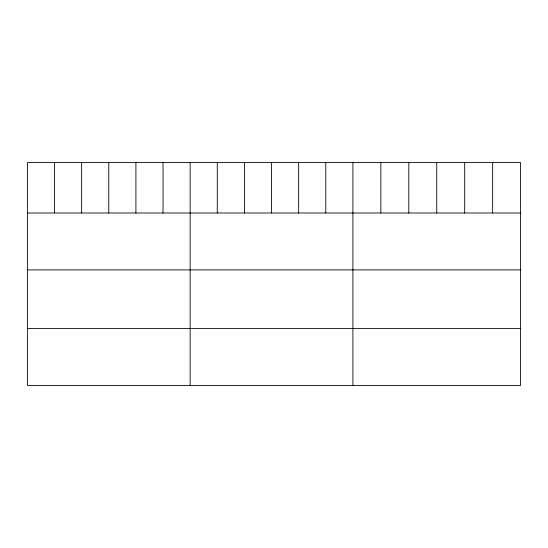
<?xml version="1.0" encoding="UTF-8"?>
<svg xmlns="http://www.w3.org/2000/svg" width="548" height="548" viewBox="0 0 548 548"><rect width="100%" height="100%" fill="white"/><g stroke="black" fill="none" stroke-linecap="round" stroke-linejoin="round"><path stroke-width="0.82" d="M520.6 213.001L520.6 385.408L27.4 385.408L27.4 162.592L520.6 162.592L520.6 213.001L27.4 213.001M27.4 269.897L520.6 269.897M27.4 328.512L520.6 328.512M492.652 162.592L492.652 213.001M464.704 162.592L464.704 213.001M436.756 162.592L436.756 213.001M408.808 162.592L408.808 213.001M380.86 162.592L380.86 213.001M352.912 162.592L352.912 385.408M325.786 162.592L325.786 213.001M298.66 162.592L298.66 213.001M271.534 162.592L271.534 213.001M244.408 162.592L244.408 213.001M217.282 162.592L217.282 213.001M190.156 162.592L190.156 385.408M163.03 162.592L163.03 213.001M135.904 162.592L135.904 213.001M108.778 162.592L108.778 213.001M81.652 162.592L81.652 213.001M54.526 162.592L54.526 213.001"/></g></svg>
